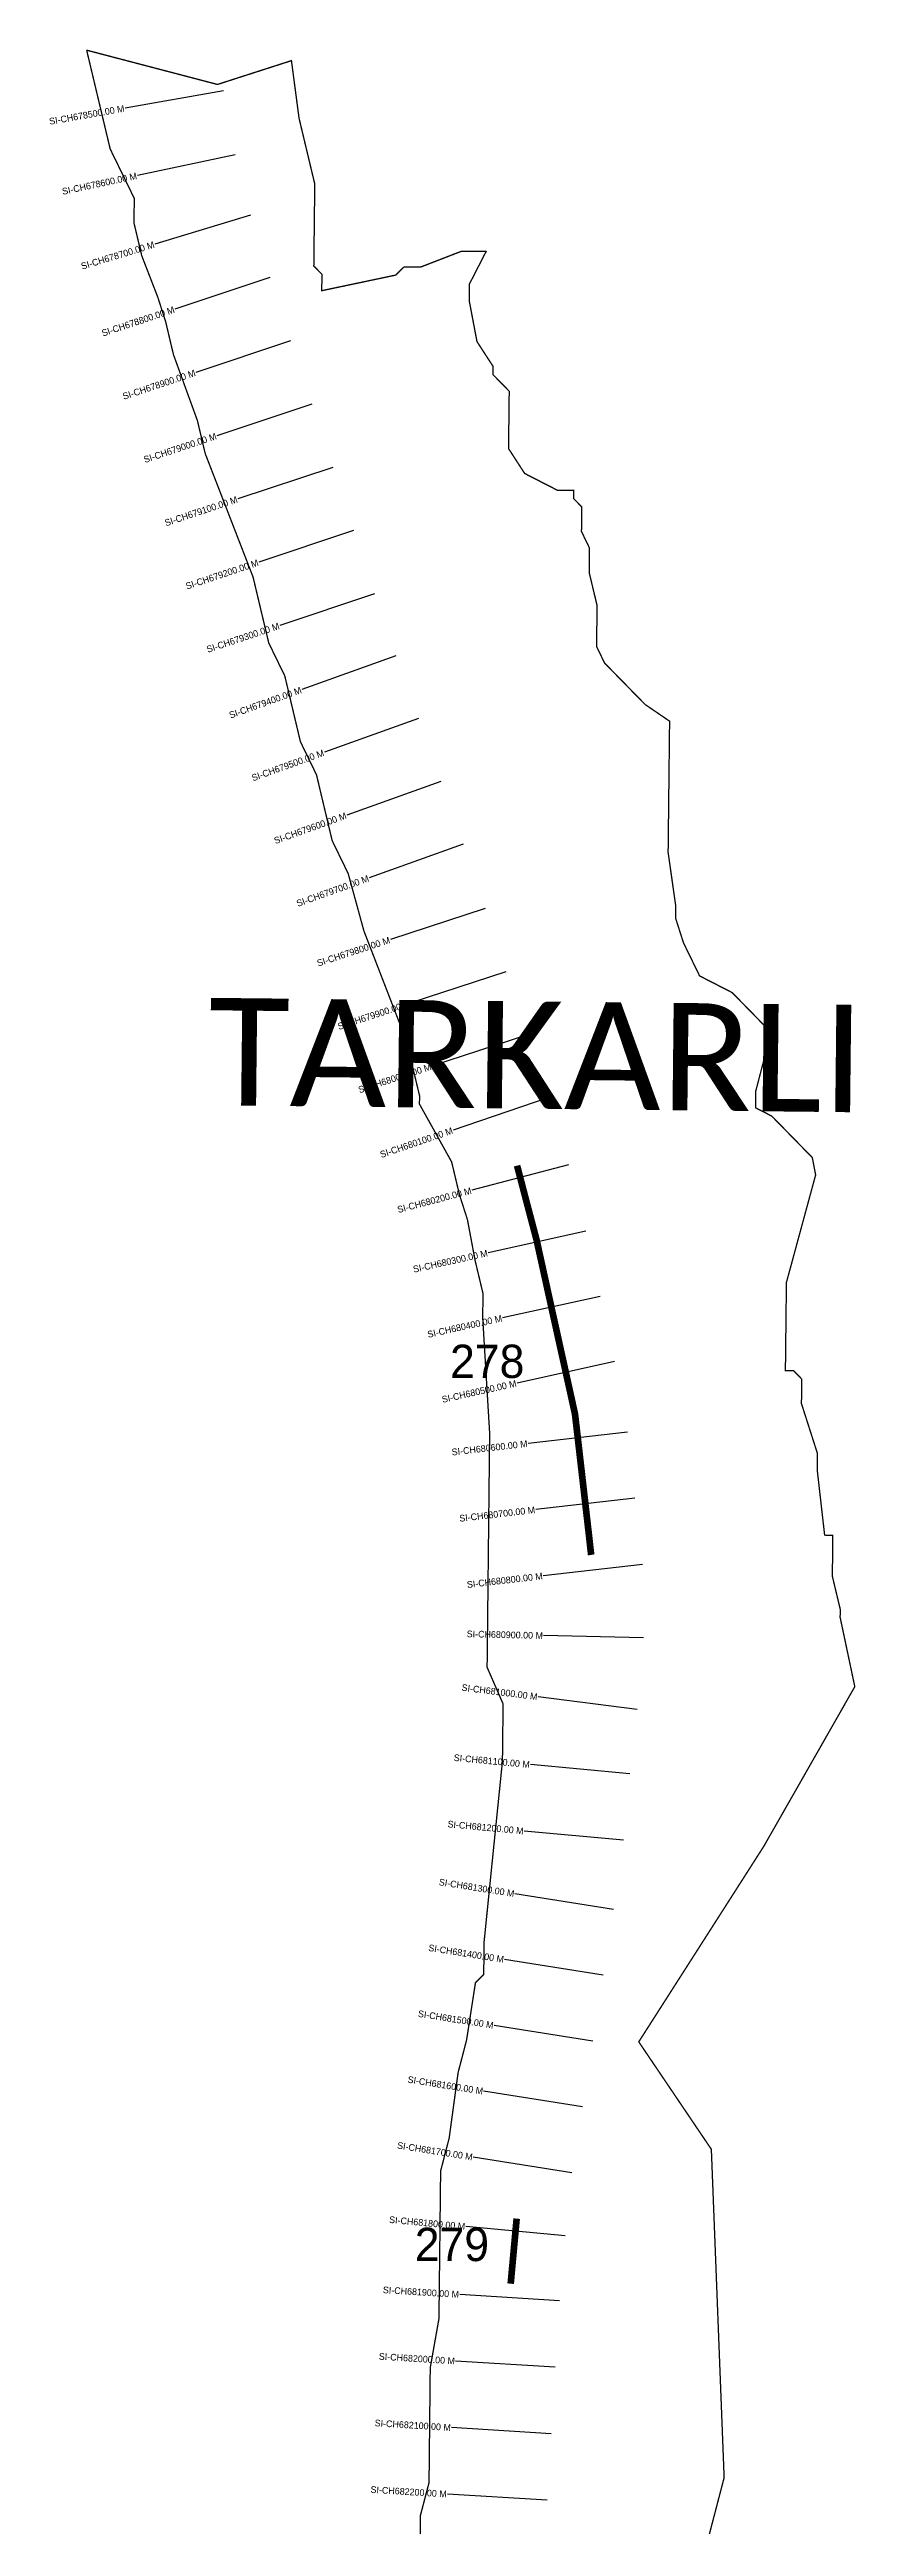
# Model space of a CAD drawing. Header units: metres. Extents: x 337674 to 340261, y 1765552 to 1772972.
# Drawn here: x 337674 to 338885, y 1769256 to 1772972 of the extents above; entities that cross this region are included whole.
import ezdxf
from ezdxf.enums import TextEntityAlignment as Align

# ---------------------------------------------------------------- set-up
doc = ezdxf.new("R2010")
doc.units = ezdxf.units.M
for name, color, linetype in [('ARTIFICIALLY PROTECTED', 4, 'Continuous'), ('CS', 134, 'Continuous'), ('CSMark', 6, 'Continuous'), ('VILLAGE NAME', 250, 'Continuous')]:
    doc.layers.add(name, color=color, linetype=linetype)

msp = doc.modelspace()

# ---------------------------------------------------------------- linework, layer by layer
at = {"color": 6, "const_width": 2}
for points in [[(337730.1, 1772970.7), (337926.5, 1772919.3), (338037.6, 1772955), (338049, 1772868.7), (338072.6, 1772770), (338071.2, 1772646.9), (338083.4, 1772634.5), (338083.1, 1772609.9), (338194.2, 1772633.3), (338206.6, 1772645.5), (338231.2, 1772645.2), (338293, 1772669.1), (338329.9, 1772668.7), (338304.8, 1772619.8), (338304.5, 1772595.1), (338316.2, 1772533.5), (338340.4, 1772496.3), (338340.2, 1772484), (338364.6, 1772459.1), (338363.6, 1772373), (338387.8, 1772335.7), (338436.8, 1772310.6), (338461.4, 1772310.3), (338461.3, 1772298), (338473.5, 1772285.6), (338473.1, 1772248.7), (338485.1, 1772223.9), (338484.7, 1772187), (338496.5, 1772137.6), (338495.8, 1772076.1), (338507.8, 1772051.3), (338568.7, 1771989.1), (338605.4, 1771964.1), (338603.2, 1771767.2), (338614.6, 1771687.1), (338614.4, 1771668.6), (338626.3, 1771631.5), (338648.8, 1771585.4), (338650.4, 1771582), (338699.4, 1771556.9), (338748.1, 1771507.1), (338747.5, 1771457.9), (338734.7, 1771408.8), (338734.4, 1771384.2), (338758.9, 1771371.6), (338819.7, 1771309.4), (338824.7, 1771283.4), (338780.8, 1771122), (338779.3, 1770989.8), (338791.7, 1770989.7), (338803.8, 1770977.2), (338803.4, 1770940.3), (338827.2, 1770866.2), (338827, 1770841.6), (338838.2, 1770743), (338850.5, 1770742.9), (338849.8, 1770681.3), (338861.6, 1770632), (338861.5, 1770619.6), (338883.5, 1770515.7), (338746.9, 1770276.3), (338559.1, 1769982.9), (338668.1, 1769821.7), (338687.3, 1769329.1), (338584.6, 1768936.4)], [(338230.2, 1769174.1), (338231.3, 1769272.6), (338244.2, 1769321.6), (338246, 1769493.9), (338259.1, 1769567.7), (338261.6, 1769789.2), (338274.4, 1769838.3), (338287.8, 1769936.6), (338300.6, 1769985.7), (338313.9, 1770071.7), (338326.3, 1770083.9), (338326.9, 1770133.2), (338339.2, 1770254.5), (338354.4, 1770403.6), (338355.4, 1770489.8), (338331.4, 1770544.8), (338334.7, 1770849.3), (338335.2, 1770896.2), (338324.8, 1771068.6), (338325.2, 1771105.6), (338313.4, 1771154.9), (338301.8, 1771216.6), (338289.9, 1771253.6), (338282.7, 1771283.8), (338278.1, 1771303), (338229.8, 1771389.7), (338230, 1771402), (338219.3, 1771446.5), (338210.3, 1771484.4), (338182.4, 1771556.4), (338146.5, 1771649.1), (338122.8, 1771735.5), (338098.7, 1771785), (338075.2, 1771883.7), (338053.8, 1771927.7), (338051.1, 1771933.2), (338027.6, 1772032), (338003.5, 1772081.5), (337980, 1772180.2), (337908.1, 1772365.6), (337896.4, 1772415), (337860.5, 1772513.8), (337854.6, 1772538.5), (337848.8, 1772563.2), (337836.9, 1772600.2), (337812.9, 1772662.1), (337801.2, 1772711.4), (337801.6, 1772748.4), (337765.4, 1772822.6), (337730.1, 1772970.7)]]:
    msp.add_lwpolyline(points, dxfattribs=at)
at = {"layer": 'ARTIFICIALLY PROTECTED', "const_width": 10, "flags": 128}
for points in [[(338376.4, 1771297.3), (338388.2, 1771252.2), (338405.6, 1771186.2), (338429.7, 1771076.9), (338448.4, 1770992.5), (338463.4, 1770924.6), (338470.2, 1770865.8), (338483.6, 1770749.2), (338487.5, 1770714.6), (338487.7, 1770713.4)], [(338375.8, 1769717.7), (338366.8, 1769620.1)]]:
    msp.add_lwpolyline(points, dxfattribs=at)
at = {"layer": 'CS'}
for p, q in [((337935.4, 1772909.5), (337787.7, 1772883.6)), ((337953, 1772813.9), (337806.3, 1772782.6)), ((337976, 1772723.2), (337832.4, 1772679.6)), ((338004.9, 1772629.5), (337862.6, 1772582.2)), ((338036.4, 1772534.6), (337894.1, 1772487.3)), ((338068, 1772439.7), (337925.6, 1772392.4)), ((338099.5, 1772344.8), (337957.1, 1772297.5)), ((338131, 1772249.9), (337988.6, 1772202.6)), ((338162.5, 1772155), (338020.2, 1772107.7)), ((338194.5, 1772062.1), (338053.3, 1772011.5)), ((338228.2, 1771967.9), (338087, 1771917.4)), ((338261.9, 1771873.8), (338120.6, 1771823.2)), ((338295.6, 1771779.6), (338154.3, 1771729.1)), ((338328.7, 1771683), (338186.1, 1771636.5)), ((338359.7, 1771587.9), (338217.1, 1771541.4)), ((338390.7, 1771492.9), (338248.1, 1771446.4)), ((338422.4, 1771399.1), (338280.4, 1771350.7)), ((338453.6, 1771298.5), (338308.5, 1771260.4)), ((338479.6, 1771198.9), (338333.1, 1771166.5)), ((338501.2, 1771101.2), (338354.7, 1771068.9)), ((338522.7, 1771003.6), (338376.3, 1770971.2)), ((338542, 1770897.7), (338393, 1770880.6)), ((338553.4, 1770798.4), (338404.4, 1770781.3)), ((338564.8, 1770699), (338415.8, 1770681.9)), ((338566.2, 1770588.8), (338416.2, 1770592.3)), ((338556.8, 1770481.7), (338407.9, 1770500.4)), ((338545.7, 1770384.7), (338396.4, 1770398.7)), ((338536.4, 1770285.2), (338387.1, 1770299.1)), ((338521.3, 1770181.5), (338373.2, 1770205)), ((338505.7, 1770082.7), (338357.5, 1770106.2)), ((338490, 1769984), (338341.9, 1770007.4)), ((338474.4, 1769885.2), (338326.2, 1769908.7)), ((338458.7, 1769786.4), (338310.6, 1769809.9)), ((338448.7, 1769691.8), (338299.4, 1769705.7)), ((338439.9, 1769594.5), (338290.2, 1769603.8)), ((338433.8, 1769494.7), (338284.1, 1769504)), ((338427.6, 1769394.9), (338277.9, 1769404.2)), ((338421.4, 1769295.1), (338271.7, 1769304.4))]:
    msp.add_line(p, q, dxfattribs=at)

# ---------------------------------------------------------------- texts
at = {"char_height": 50, "attachment_point": 1}
for s, insert in [('278', (338275.8, 1771028.8)), ('279', (338222.8, 1769704))]:
    msp.add_mtext_dynamic_manual_height_columns(s, width=84.374, gutter_width=1, heights=[74.2], dxfattribs=dict(at, insert=insert))
at = {"layer": 'CSMark'}
for s, rotation, p in [('SI-CH678500.00 M', 9.9493, (337786.7, 1772883.5)), ('SI-CH678600.00 M', 12.0284, (337805.3, 1772782.4)), ('SI-CH678700.00 M', 16.87, (337831.5, 1772679.4)), ('SI-CH678800.00 M', 18.3728, (337861.6, 1772581.9)), ('SI-CH678900.00 M', 18.3728, (337893.1, 1772487)), ('SI-CH679000.00 M', 18.3728, (337924.7, 1772392.1)), ('SI-CH679100.00 M', 18.3728, (337956.2, 1772297.2)), ('SI-CH679200.00 M', 18.3728, (337987.7, 1772202.3)), ('SI-CH679300.00 M', 18.3728, (338019.2, 1772107.4)), ('SI-CH679400.00 M', 19.6881, (338052.3, 1772011.2)), ('SI-CH679500.00 M', 19.6881, (338086, 1771917.1)), ('SI-CH679600.00 M', 19.6881, (338119.7, 1771822.9)), ('SI-CH679700.00 M', 19.6881, (338153.4, 1771728.7)), ('SI-CH679800.00 M', 18.0578, (338185.1, 1771636.2)), ('SI-CH679900.00 M', 18.0578, (338216.1, 1771541.1)), ('SI-CH680000.00 M', 18.0578, (338247.1, 1771446.1)), ('SI-CH680100.00 M', 18.8231, (338279.4, 1771350.4)), ('SI-CH680200.00 M', 14.7186, (338307.6, 1771260.1)), ('SI-CH680300.00 M', 12.4685, (338332.1, 1771166.3)), ('SI-CH680400.00 M', 12.4685, (338353.7, 1771068.6)), ('SI-CH680500.00 M', 12.4685, (338375.3, 1770971)), ('SI-CH680600.00 M', 6.5556, (338392, 1770880.5)), ('SI-CH680700.00 M', 6.5556, (338403.4, 1770781.1)), ('SI-CH680800.00 M', 6.5556, (338414.8, 1770681.8)), ('SI-CH680900.00 M', 358.6605, (338415.2, 1770592.3)), ('SI-CH681000.00 M', 352.8501, (338406.9, 1770500.5)), ('SI-CH681100.00 M', 354.6717, (338395.4, 1770398.8)), ('SI-CH681200.00 M', 354.6717, (338386.1, 1770299.2)), ('SI-CH681300.00 M', 350.9989, (338372.2, 1770205.1)), ('SI-CH681400.00 M', 350.9989, (338356.5, 1770106.4)), ('SI-CH681500.00 M', 350.9989, (338340.9, 1770007.6)), ('SI-CH681600.00 M', 350.9989, (338325.3, 1769908.8)), ('SI-CH681700.00 M', 350.9989, (338309.6, 1769810)), ('SI-CH681800.00 M', 354.7032, (338298.4, 1769705.8)), ('SI-CH681900.00 M', 356.455, (338289.2, 1769603.9)), ('SI-CH682000.00 M', 356.455, (338283.1, 1769504.1)), ('SI-CH682100.00 M', 356.455, (338276.9, 1769404.2)), ('SI-CH682200.00 M', 356.455, (338270.7, 1769304.4))]:
    msp.add_text(s, height=10, rotation=rotation, dxfattribs=at).set_placement(p, align=Align.MIDDLE_RIGHT)
at = {"layer": 'VILLAGE NAME', "insert": (337913.8, 1771549.1), "char_height": 161.109, "attachment_point": 1, "rotation": 359.3742}
msp.add_mtext_dynamic_manual_height_columns('{\\fCalibri|b0|i0|c0|p34;TARKARLI}', width=1589.786, gutter_width=805.5, heights=[0], dxfattribs=at)

doc.saveas('drawing.dxf')
